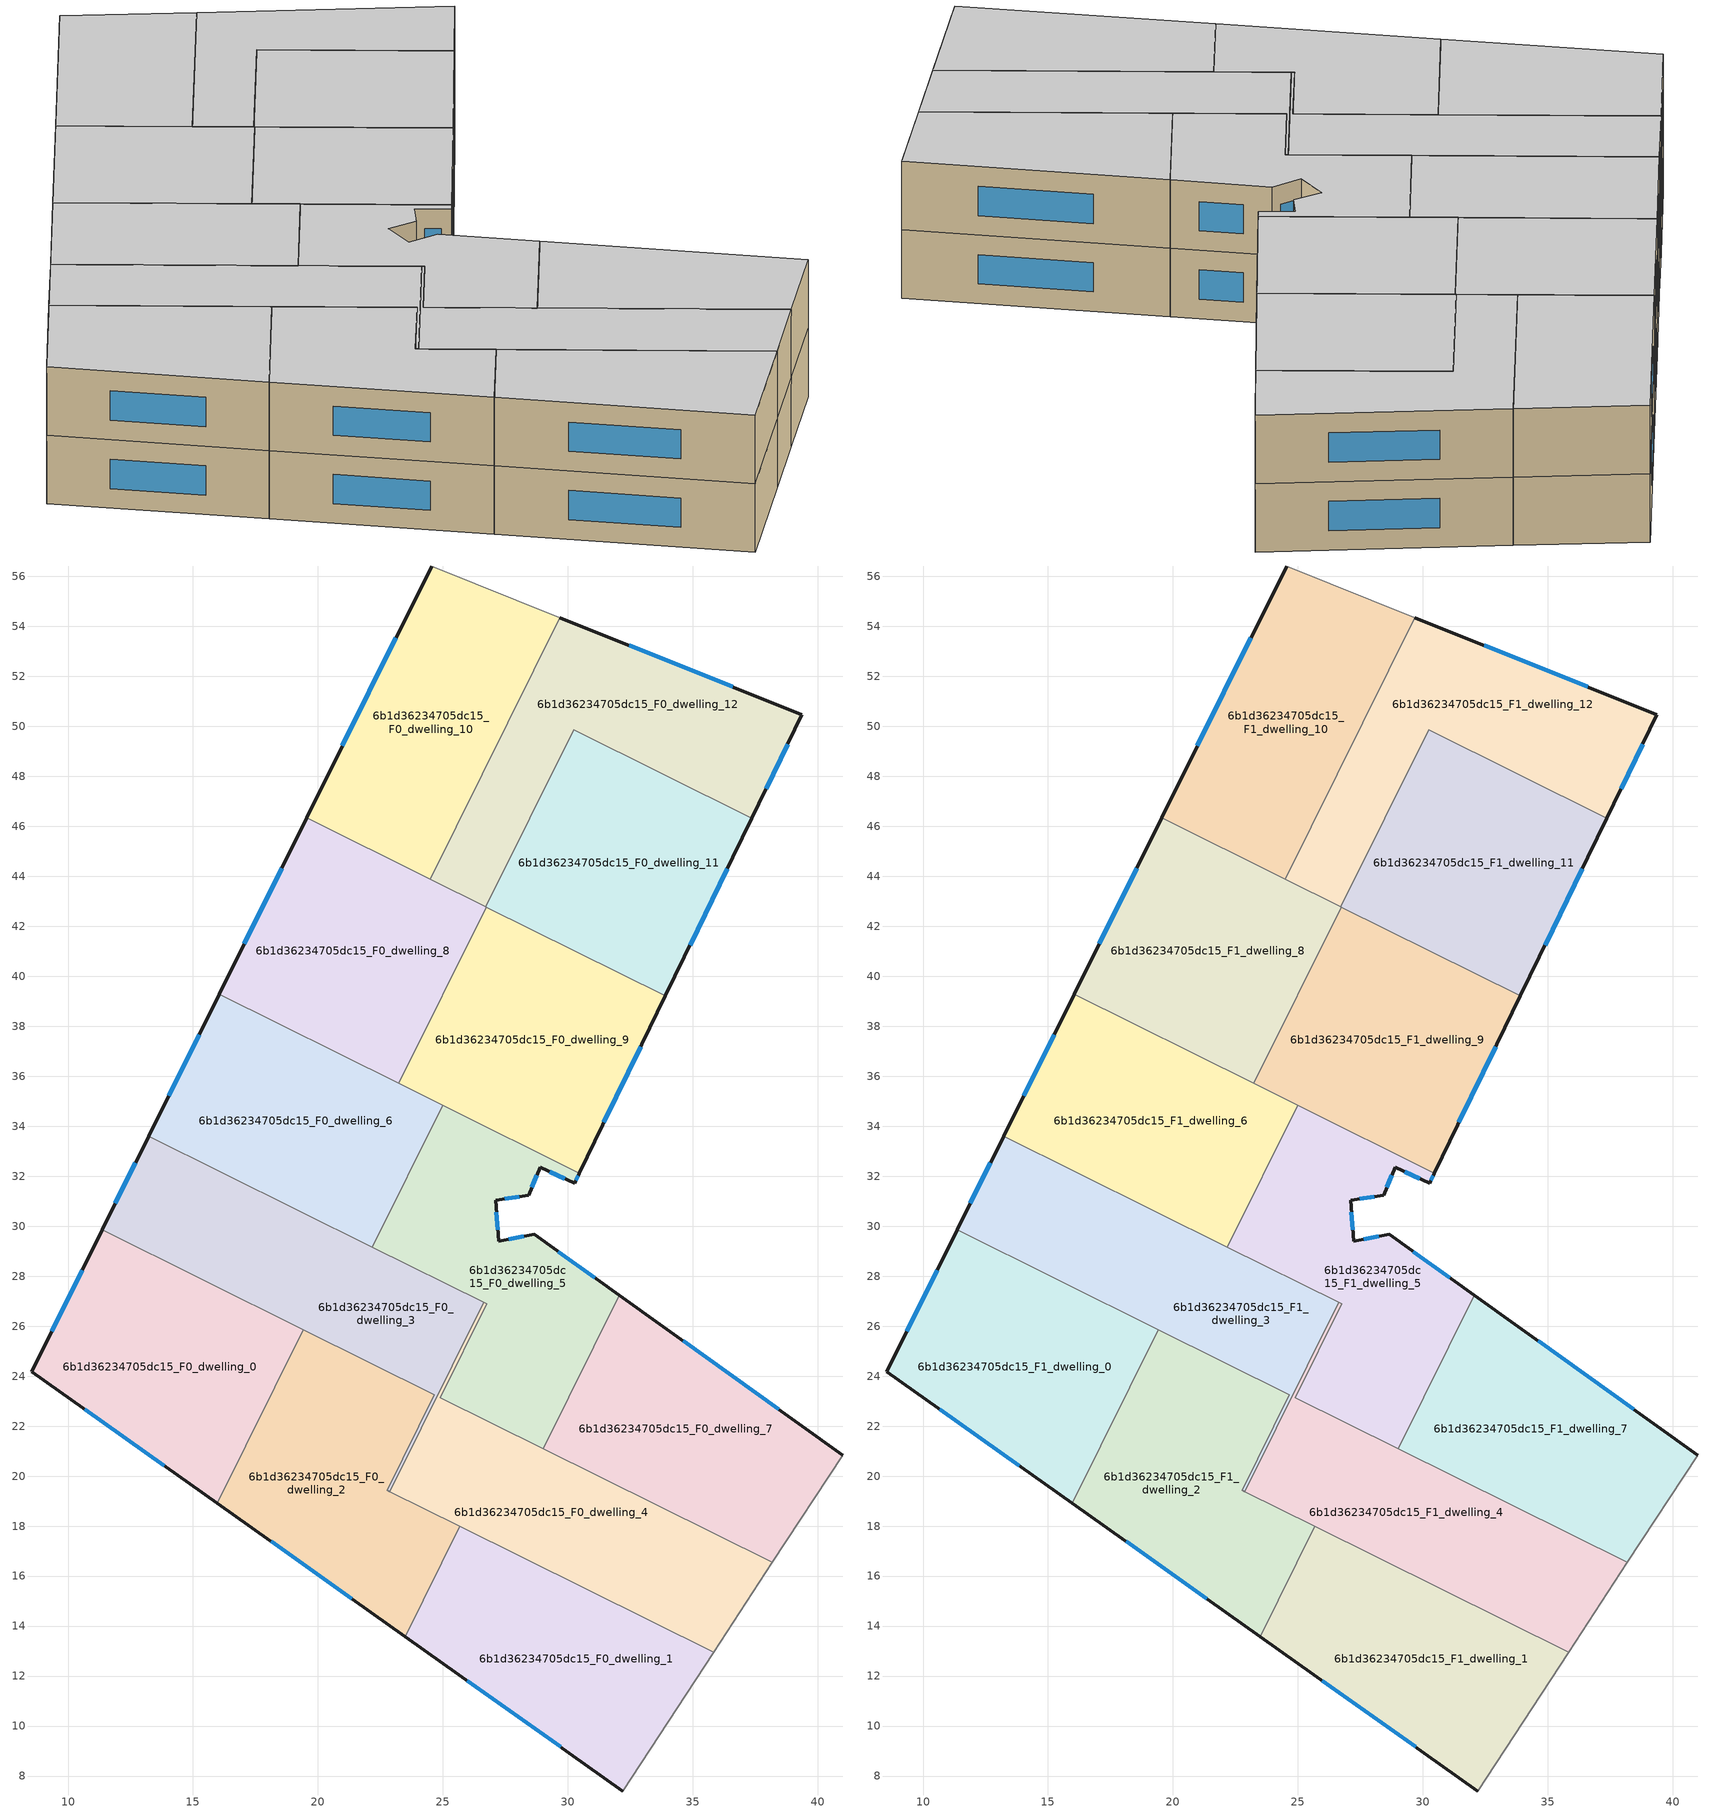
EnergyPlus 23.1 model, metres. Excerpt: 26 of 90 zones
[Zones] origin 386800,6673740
6b1d36234705dc15_F0_dwelling_0
 floor ground (EU_floor_Construction): 19.42,25.86 15.97,18.91 8.55,24.18 11.37,29.85 z0
 wall outside (EU_wall_Construction): 11.37,29.85 8.55,24.18 15.97,18.91 z0:3
 wall to 6b1d36234705dc15_F0_dwelling_2 (EU_wall_Construction): 15.97,18.91 19.42,25.86 z0:3
 wall to 6b1d36234705dc15_F0_dwelling_3 (EU_wall_Construction): 19.42,25.86 11.37,29.85 z0:3
 window (EU_Window_Construction): 10.67,22.68 13.85,20.42 / 10.56,28.23 9.36,25.8 z0.86:2.14
6b1d36234705dc15_F0_dwelling_1
 floor ground (EU_floor_Construction): 35.83,12.95 32.19,7.4 23.49,13.58 25.68,17.99 z0
 wall outside (EU_wall_Construction): 23.49,13.58 32.19,7.4 z0:3
 wall to 6b1d36234705dc15_F0_dwelling_2 (EU_wall_Construction): 25.68,17.99 23.49,13.58 z0:3
 wall adiabatic (EU_wall_Construction): 32.19,7.4 35.83,12.95 z0:3
 wall to 6b1d36234705dc15_F0_dwelling_4 (EU_wall_Construction): 35.83,12.95 25.68,17.99 z0:3
 window (EU_Window_Construction): 25.98,11.81 29.71,9.17 z0.86:2.14
6b1d36234705dc15_F0_dwelling_10
 floor ground (EU_floor_Construction): 29.68,54.36 24.49,43.89 19.55,46.34 24.55,56.42 z0
 wall outside (EU_wall_Construction): 24.55,56.42 19.55,46.34 z0:3
 wall adiabatic (EU_wall_Construction): 29.68,54.36 24.55,56.42 z0:3
 wall to 6b1d36234705dc15_F0_dwelling_12 (EU_wall_Construction): 24.49,43.89 29.68,54.36 z0:3
 wall to 6b1d36234705dc15_F0_dwelling_8 (EU_wall_Construction): 19.55,46.34 24.49,43.89 z0:3
 window (EU_Window_Construction): 23.12,53.54 20.98,49.22 z0.86:2.14
6b1d36234705dc15_F0_dwelling_11
 floor ground (EU_floor_Construction): 37.36,46.33 33.9,39.21 26.71,42.78 30.23,49.87 z0
 wall outside (EU_wall_Construction): 33.9,39.21 37.36,46.33 z0:3
 wall to 6b1d36234705dc15_F0_dwelling_12 (EU_wall_Construction): 37.36,46.33 30.23,49.87 26.71,42.78 z0:3
 wall to 6b1d36234705dc15_F0_dwelling_9 (EU_wall_Construction): 26.74,42.77 33.9,39.21 z0:3
 wall to 6b1d36234705dc15_F0_dwelling_8 (EU_wall_Construction): 26.71,42.78 26.74,42.77 z0:3
 window (EU_Window_Construction): 34.89,41.25 36.37,44.3 z0.86:2.14
6b1d36234705dc15_F0_dwelling_12
 floor ground (EU_floor_Construction): 39.37,50.47 37.36,46.33 30.23,49.87 26.71,42.78 24.49,43.89 29.68,54.36 z0
 wall outside (EU_wall_Construction): 37.36,46.33 39.37,50.47 29.68,54.36 z0:3
 wall to 6b1d36234705dc15_F0_dwelling_8 (EU_wall_Construction): 24.49,43.89 26.71,42.78 z0:3
 window (EU_Window_Construction): 36.6,51.58 32.45,53.24 / 37.93,47.51 38.79,49.28 z0.86:2.14
6b1d36234705dc15_F0_dwelling_2
 floor ground (EU_floor_Construction): 24.66,23.25 22.77,19.44 25.68,17.99 23.49,13.58 15.97,18.91 19.42,25.86 z0
 wall outside (EU_wall_Construction): 15.97,18.91 23.49,13.58 z0:3
 wall to 6b1d36234705dc15_F0_dwelling_3 (EU_wall_Construction): 22.88,19.38 22.77,19.44 24.66,23.25 19.42,25.86 z0:3
 wall to 6b1d36234705dc15_F0_dwelling_4 (EU_wall_Construction): 25.68,17.99 22.88,19.38 z0:3
 window (EU_Window_Construction): 18.12,17.39 21.35,15.1 z0.86:2.14
6b1d36234705dc15_F0_dwelling_3
 floor ground (EU_floor_Construction): 26.64,26.95 22.88,19.38 22.77,19.44 24.66,23.25 11.37,29.85 13.23,33.61 z0
 wall outside (EU_wall_Construction): 13.23,33.61 11.37,29.85 z0:3
 wall to 6b1d36234705dc15_F0_dwelling_4 (EU_wall_Construction): 22.88,19.38 26.64,26.95 z0:3
 wall to 6b1d36234705dc15_F0_dwelling_6 (EU_wall_Construction): 22.18,29.17 13.23,33.61 z0:3
 wall to 6b1d36234705dc15_F0_dwelling_5 (EU_wall_Construction): 26.64,26.95 22.18,29.17 z0:3
 window (EU_Window_Construction): 12.7,32.53 11.9,30.92 z0.86:2.14
6b1d36234705dc15_F0_dwelling_4
 floor ground (EU_floor_Construction): 38.18,16.55 35.83,12.95 22.88,19.38 26.64,26.95 26.75,26.9 24.89,23.14 z0
 wall to 6b1d36234705dc15_F0_dwelling_5 (EU_wall_Construction): 29.01,21.1 24.89,23.14 26.75,26.9 26.64,26.95 z0:3
 wall adiabatic (EU_wall_Construction): 35.83,12.95 38.18,16.55 z0:3
 wall to 6b1d36234705dc15_F0_dwelling_7 (EU_wall_Construction): 38.18,16.55 29.01,21.1 z0:3
6b1d36234705dc15_F0_dwelling_5
 floor ground (EU_floor_Construction): 30.46,32.13 30.27,31.72 28.89,32.37 28.43,31.24 27.1,31.03 27.23,29.4 28.65,29.67 32.05,27.23 29.01,21.1 24.89,23.14 26.75,26.9 22.18,29.17 24.99,34.84 z0
 wall outside (EU_wall_Construction): 32.05,27.23 28.65,29.67 27.23,29.4 27.1,31.03 28.43,31.24 28.89,32.37 30.27,31.72 30.46,32.13 z0:3
 wall to 6b1d36234705dc15_F0_dwelling_6 (EU_wall_Construction): 24.99,34.84 22.18,29.17 z0:3
 wall to 6b1d36234705dc15_F0_dwelling_7 (EU_wall_Construction): 29.01,21.1 32.05,27.23 z0:3
 wall to 6b1d36234705dc15_F0_dwelling_9 (EU_wall_Construction): 30.46,32.13 24.99,34.84 z0:3
 window (EU_Window_Construction): 30.32,31.84 30.41,32.01 / 29.28,32.18 29.87,31.91 / 28.56,31.56 28.76,32.05 / 27.48,31.09 28.05,31.18 / 27.19,29.87 27.14,30.57 / 28.24,29.59 27.63,29.48 / 31.08,27.93 29.62,28.97 z0.86:2.14
6b1d36234705dc15_F0_dwelling_6
 floor ground (EU_floor_Construction): 24.99,34.84 22.18,29.17 13.23,33.61 16.05,39.28 z0
 wall outside (EU_wall_Construction): 16.05,39.28 13.23,33.61 z0:3
 wall to 6b1d36234705dc15_F0_dwelling_8 (EU_wall_Construction): 23.24,35.71 16.05,39.28 z0:3
 wall to 6b1d36234705dc15_F0_dwelling_9 (EU_wall_Construction): 24.99,34.84 23.24,35.71 z0:3
 window (EU_Window_Construction): 15.24,37.66 14.03,35.23 z0.86:2.14
6b1d36234705dc15_F0_dwelling_7
 floor ground (EU_floor_Construction): 40.99,20.84 38.18,16.55 29.01,21.1 32.05,27.23 z0
 wall outside (EU_wall_Construction): 40.99,20.84 32.05,27.23 z0:3
 wall adiabatic (EU_wall_Construction): 38.18,16.55 40.99,20.84 z0:3
 window (EU_Window_Construction): 38.44,22.67 34.61,25.41 z0.86:2.14
6b1d36234705dc15_F0_dwelling_8
 floor ground (EU_floor_Construction): 26.74,42.77 23.24,35.71 16.05,39.28 19.55,46.34 z0
 wall outside (EU_wall_Construction): 19.55,46.34 16.05,39.28 z0:3
 wall to 6b1d36234705dc15_F0_dwelling_9 (EU_wall_Construction): 23.24,35.71 26.74,42.77 z0:3
 window (EU_Window_Construction): 18.55,44.32 17.05,41.3 z0.86:2.14
6b1d36234705dc15_F0_dwelling_9
 floor ground (EU_floor_Construction): 33.9,39.21 30.46,32.13 23.24,35.71 26.74,42.77 z0
 wall outside (EU_wall_Construction): 30.46,32.13 33.9,39.21 z0:3
 window (EU_Window_Construction): 31.45,34.15 32.92,37.19 z0.86:2.14
6b1d36234705dc15_F1_dwelling_0
 floor to 6b1d36234705dc15_F0_dwelling_0 (EU_floor_Construction): 19.42,25.86 15.97,18.91 8.55,24.18 11.37,29.85 z3
 wall outside (EU_wall_Construction): 11.37,29.85 8.55,24.18 15.97,18.91 z3:6
 wall to 6b1d36234705dc15_F1_dwelling_2 (EU_wall_Construction): 15.97,18.91 19.42,25.86 z3:6
 wall to 6b1d36234705dc15_F1_dwelling_3 (EU_wall_Construction): 19.42,25.86 11.37,29.85 z3:6
 window (EU_Window_Construction): 10.67,22.68 13.85,20.42 / 10.56,28.23 9.36,25.8 z3.86:5.14
 ceiling to 6b1d36234705dc15_F2_dwelling_0 (EU_floor_Construction): 15.97,18.91 19.42,25.86 11.37,29.85 8.55,24.18 z6
6b1d36234705dc15_F1_dwelling_1
 floor to 6b1d36234705dc15_F0_dwelling_1 (EU_floor_Construction): 35.83,12.95 32.19,7.4 23.49,13.58 25.68,17.99 z3
 wall outside (EU_wall_Construction): 23.49,13.58 32.19,7.4 z3:6
 wall to 6b1d36234705dc15_F1_dwelling_2 (EU_wall_Construction): 25.68,17.99 23.49,13.58 z3:6
 wall adiabatic (EU_wall_Construction): 32.19,7.4 35.83,12.95 z3:6
 wall to 6b1d36234705dc15_F1_dwelling_4 (EU_wall_Construction): 35.83,12.95 25.68,17.99 z3:6
 window (EU_Window_Construction): 25.98,11.81 29.71,9.17 z3.86:5.14
 ceiling to 6b1d36234705dc15_F2_dwelling_1 (EU_floor_Construction): 32.19,7.4 35.83,12.95 25.68,17.99 23.49,13.58 z6
6b1d36234705dc15_F1_dwelling_10
 floor to 6b1d36234705dc15_F0_dwelling_10 (EU_floor_Construction): 29.68,54.36 24.49,43.89 19.55,46.34 24.55,56.42 z3
 wall outside (EU_wall_Construction): 24.55,56.42 19.55,46.34 z3:6
 wall adiabatic (EU_wall_Construction): 29.68,54.36 24.55,56.42 z3:6
 wall to 6b1d36234705dc15_F1_dwelling_12 (EU_wall_Construction): 24.49,43.89 29.68,54.36 z3:6
 wall to 6b1d36234705dc15_F1_dwelling_8 (EU_wall_Construction): 19.55,46.34 24.49,43.89 z3:6
 window (EU_Window_Construction): 23.12,53.54 20.98,49.22 z3.86:5.14
 ceiling to 6b1d36234705dc15_F2_dwelling_10 (EU_floor_Construction): 24.49,43.89 29.68,54.36 24.55,56.42 19.55,46.34 z6
6b1d36234705dc15_F1_dwelling_11
 floor to 6b1d36234705dc15_F0_dwelling_11 (EU_floor_Construction): 37.36,46.33 33.9,39.21 26.71,42.78 30.23,49.87 z3
 wall outside (EU_wall_Construction): 33.9,39.21 37.36,46.33 z3:6
 wall to 6b1d36234705dc15_F1_dwelling_12 (EU_wall_Construction): 37.36,46.33 30.23,49.87 26.71,42.78 z3:6
 wall to 6b1d36234705dc15_F1_dwelling_9 (EU_wall_Construction): 26.74,42.77 33.9,39.21 z3:6
 wall to 6b1d36234705dc15_F1_dwelling_8 (EU_wall_Construction): 26.71,42.78 26.74,42.77 z3:6
 window (EU_Window_Construction): 34.89,41.25 36.37,44.3 z3.86:5.14
 ceiling to 6b1d36234705dc15_F2_dwelling_11 (EU_floor_Construction): 33.9,39.21 37.36,46.33 30.23,49.87 26.71,42.78 z6
6b1d36234705dc15_F1_dwelling_12
 floor to 6b1d36234705dc15_F0_dwelling_12 (EU_floor_Construction): 39.37,50.47 37.36,46.33 30.23,49.87 26.71,42.78 24.49,43.89 29.68,54.36 z3
 wall outside (EU_wall_Construction): 37.36,46.33 39.37,50.47 29.68,54.36 z3:6
 wall to 6b1d36234705dc15_F1_dwelling_8 (EU_wall_Construction): 24.49,43.89 26.71,42.78 z3:6
 window (EU_Window_Construction): 36.6,51.58 32.45,53.24 / 37.93,47.51 38.79,49.28 z3.86:5.14
 ceiling to 6b1d36234705dc15_F2_dwelling_12 (EU_floor_Construction): 37.36,46.33 39.37,50.47 29.68,54.36 24.49,43.89 26.71,42.78 30.23,49.87 z6
6b1d36234705dc15_F1_dwelling_2
 floor to 6b1d36234705dc15_F0_dwelling_2 (EU_floor_Construction): 24.66,23.25 22.77,19.44 25.68,17.99 23.49,13.58 15.97,18.91 19.42,25.86 z3
 wall outside (EU_wall_Construction): 15.97,18.91 23.49,13.58 z3:6
 wall to 6b1d36234705dc15_F1_dwelling_3 (EU_wall_Construction): 22.88,19.38 22.77,19.44 24.66,23.25 19.42,25.86 z3:6
 wall to 6b1d36234705dc15_F1_dwelling_4 (EU_wall_Construction): 25.68,17.99 22.88,19.38 z3:6
 window (EU_Window_Construction): 18.12,17.39 21.35,15.1 z3.86:5.14
 ceiling to 6b1d36234705dc15_F2_dwelling_2 (EU_floor_Construction): 23.49,13.58 25.68,17.99 22.77,19.44 24.66,23.25 19.42,25.86 15.97,18.91 z6
6b1d36234705dc15_F1_dwelling_3
 floor to 6b1d36234705dc15_F0_dwelling_3 (EU_floor_Construction): 26.64,26.95 22.88,19.38 22.77,19.44 24.66,23.25 11.37,29.85 13.23,33.61 z3
 wall outside (EU_wall_Construction): 13.23,33.61 11.37,29.85 z3:6
 wall to 6b1d36234705dc15_F1_dwelling_4 (EU_wall_Construction): 22.88,19.38 26.64,26.95 z3:6
 wall to 6b1d36234705dc15_F1_dwelling_6 (EU_wall_Construction): 22.18,29.17 13.23,33.61 z3:6
 wall to 6b1d36234705dc15_F1_dwelling_5 (EU_wall_Construction): 26.64,26.95 22.18,29.17 z3:6
 window (EU_Window_Construction): 12.7,32.53 11.9,30.92 z3.86:5.14
 ceiling to 6b1d36234705dc15_F2_dwelling_3 (EU_floor_Construction): 22.88,19.38 26.64,26.95 13.23,33.61 11.37,29.85 24.66,23.25 22.77,19.44 z6
6b1d36234705dc15_F1_dwelling_4
 floor to 6b1d36234705dc15_F0_dwelling_4 (EU_floor_Construction): 38.18,16.55 35.83,12.95 22.88,19.38 26.64,26.95 26.75,26.9 24.89,23.14 z3
 wall to 6b1d36234705dc15_F1_dwelling_5 (EU_wall_Construction): 29.01,21.1 24.89,23.14 26.75,26.9 26.64,26.95 z3:6
 wall adiabatic (EU_wall_Construction): 35.83,12.95 38.18,16.55 z3:6
 wall to 6b1d36234705dc15_F1_dwelling_7 (EU_wall_Construction): 38.18,16.55 29.01,21.1 z3:6
 ceiling to 6b1d36234705dc15_F2_dwelling_4 (EU_floor_Construction): 35.83,12.95 38.18,16.55 24.89,23.14 26.75,26.9 26.64,26.95 22.88,19.38 z6
6b1d36234705dc15_F1_dwelling_5
 floor to 6b1d36234705dc15_F0_dwelling_5 (EU_floor_Construction): 30.46,32.13 30.27,31.72 28.89,32.37 28.43,31.24 27.1,31.03 27.23,29.4 28.65,29.67 32.05,27.23 29.01,21.1 24.89,23.14 26.75,26.9 22.18,29.17 24.99,34.84 z3
 wall outside (EU_wall_Construction): 32.05,27.23 28.65,29.67 27.23,29.4 27.1,31.03 28.43,31.24 28.89,32.37 30.27,31.72 30.46,32.13 z3:6
 wall to 6b1d36234705dc15_F1_dwelling_6 (EU_wall_Construction): 24.99,34.84 22.18,29.17 z3:6
 wall to 6b1d36234705dc15_F1_dwelling_7 (EU_wall_Construction): 29.01,21.1 32.05,27.23 z3:6
 wall to 6b1d36234705dc15_F1_dwelling_9 (EU_wall_Construction): 30.46,32.13 24.99,34.84 z3:6
 window (EU_Window_Construction): 30.32,31.84 30.41,32.01 / 29.28,32.18 29.87,31.91 / 28.56,31.56 28.76,32.05 / 27.48,31.09 28.05,31.18 / 27.19,29.87 27.14,30.57 / 28.24,29.59 27.63,29.48 / 31.08,27.93 29.62,28.97 z3.86:5.14
 ceiling to 6b1d36234705dc15_F2_dwelling_5 (EU_floor_Construction): 29.01,21.1 32.05,27.23 28.65,29.67 27.23,29.4 27.1,31.03 28.43,31.24 28.89,32.37 30.27,31.72 30.46,32.13 24.99,34.84 22.18,29.17 26.75,26.9 24.89,23.14 z6
6b1d36234705dc15_F1_dwelling_6
 floor to 6b1d36234705dc15_F0_dwelling_6 (EU_floor_Construction): 24.99,34.84 22.18,29.17 13.23,33.61 16.05,39.28 z3
 wall outside (EU_wall_Construction): 16.05,39.28 13.23,33.61 z3:6
 wall to 6b1d36234705dc15_F1_dwelling_8 (EU_wall_Construction): 23.24,35.71 16.05,39.28 z3:6
 wall to 6b1d36234705dc15_F1_dwelling_9 (EU_wall_Construction): 24.99,34.84 23.24,35.71 z3:6
 window (EU_Window_Construction): 15.24,37.66 14.03,35.23 z3.86:5.14
 ceiling to 6b1d36234705dc15_F2_dwelling_6 (EU_floor_Construction): 22.18,29.17 24.99,34.84 16.05,39.28 13.23,33.61 z6
6b1d36234705dc15_F1_dwelling_7
 floor to 6b1d36234705dc15_F0_dwelling_7 (EU_floor_Construction): 40.99,20.84 38.18,16.55 29.01,21.1 32.05,27.23 z3
 wall outside (EU_wall_Construction): 40.99,20.84 32.05,27.23 z3:6
 wall adiabatic (EU_wall_Construction): 38.18,16.55 40.99,20.84 z3:6
 window (EU_Window_Construction): 38.44,22.67 34.61,25.41 z3.86:5.14
 ceiling to 6b1d36234705dc15_F2_dwelling_7 (EU_floor_Construction): 38.18,16.55 40.99,20.84 32.05,27.23 29.01,21.1 z6
6b1d36234705dc15_F1_dwelling_8
 floor to 6b1d36234705dc15_F0_dwelling_8 (EU_floor_Construction): 26.74,42.77 23.24,35.71 16.05,39.28 19.55,46.34 z3
 wall outside (EU_wall_Construction): 19.55,46.34 16.05,39.28 z3:6
 wall to 6b1d36234705dc15_F1_dwelling_9 (EU_wall_Construction): 23.24,35.71 26.74,42.77 z3:6
 window (EU_Window_Construction): 18.55,44.32 17.05,41.3 z3.86:5.14
 ceiling to 6b1d36234705dc15_F2_dwelling_8 (EU_floor_Construction): 23.24,35.71 26.74,42.77 19.55,46.34 16.05,39.28 z6
6b1d36234705dc15_F1_dwelling_9
 floor to 6b1d36234705dc15_F0_dwelling_9 (EU_floor_Construction): 33.9,39.21 30.46,32.13 23.24,35.71 26.74,42.77 z3
 wall outside (EU_wall_Construction): 30.46,32.13 33.9,39.21 z3:6
 window (EU_Window_Construction): 31.45,34.15 32.92,37.19 z3.86:5.14
 ceiling to 6b1d36234705dc15_F2_dwelling_9 (EU_floor_Construction): 30.46,32.13 33.9,39.21 26.74,42.77 23.24,35.71 z6
[Building]
EU S2 Campaign: North Axis=0; Terrain=City; Solar Distribution=FullExterior
[Site:Location]
Helsinki-Vantaa.AP: Latitude=60.317; Longitude=24.963; Time Zone=2; Elevation=54.6
[SizingPeriod:WeatherFileDays]
AnnualSizingPeriod: Begin Month=1; Begin Day of Month=1; End Month=12; End Day of Month=31; Day of Week for Start Day=Monday; Use Weather File Daylight Saving Period=No; Use Weather File Rain and Snow Indicators=No
[MATERIAL]
EU_InternalMass_Material: Roughness=MediumRough; Thickness=0.1; Conductivity=1; Density=1800; Specific Heat=900; Thermal Absorptance=0.9; Solar Absorptance=0.7; Visible Absorptance=0.7
[MATERIAL:NOMASS] Roughness=MediumRough; Thermal Absorptance=0.9; Solar Absorptance=0.7; Visible Absorptance=0.7
Name | Thermal Resistance
EU_wall_NoMass | 1.10183
EU_floor_NoMass | 1.70606
[WINDOWMATERIAL:SIMPLEGLAZINGSYSTEM]
EU_Window_SimpleGlazing: UFactor=3.11035; Solar Heat Gain Coefficient=0.8; Visible Transmittance=0.8
[CONSTRUCTION]
EU_wall_Construction: EU_wall_NoMass
EU_floor_Construction: EU_floor_NoMass
EU_Window_Construction: EU_Window_SimpleGlazing
EU_InternalMass_Construction: EU_InternalMass_Material
[ZONE] Type=1; Multiplier=1; Ceiling Height=autocalculate; Floor Area=autocalculate; Part of Total Floor Area=Yes
Name | Volume
6b1d36234705dc15_F0_dwelling_0; 6b1d36234705dc15_F1_dwelling_0 | 189.802
6b1d36234705dc15_F0_dwelling_1; 6b1d36234705dc15_F1_dwelling_1 | 189.806
6b1d36234705dc15_F0_dwelling_10; 6b1d36234705dc15_F1_dwelling_10 | 189.77
6b1d36234705dc15_F0_dwelling_11; 6b1d36234705dc15_F1_dwelling_11 | 189.783
6b1d36234705dc15_F0_dwelling_12; 6b1d36234705dc15_F1_dwelling_12 | 189.801
6b1d36234705dc15_F0_dwelling_2; 6b1d36234705dc15_F1_dwelling_2 | 189.811
6b1d36234705dc15_F0_dwelling_3; 6b1d36234705dc15_F1_dwelling_3 | 189.788
6b1d36234705dc15_F0_dwelling_4; 6b1d36234705dc15_F1_dwelling_4 | 189.78
6b1d36234705dc15_F0_dwelling_5; 6b1d36234705dc15_F1_dwelling_5 | 189.773
6b1d36234705dc15_F0_dwelling_6; 6b1d36234705dc15_F1_dwelling_6 | 189.8
6b1d36234705dc15_F0_dwelling_7; 6b1d36234705dc15_F1_dwelling_7 | 189.776
6b1d36234705dc15_F0_dwelling_8; 6b1d36234705dc15_F1_dwelling_8 | 189.779
6b1d36234705dc15_F0_dwelling_9; 6b1d36234705dc15_F1_dwelling_9 | 189.803
[INTERNALMASS] Construction=EU_InternalMass_Construction
Name | Zone or ZoneList | Surface Area
6b1d36234705dc15_F0_dwelling_0_EU_InternalMass | 6b1d36234705dc15_F0_dwelling_0 | 63.2653
6b1d36234705dc15_F0_dwelling_1_EU_InternalMass | 6b1d36234705dc15_F0_dwelling_1 | 63.2685
6b1d36234705dc15_F0_dwelling_2_EU_InternalMass | 6b1d36234705dc15_F0_dwelling_2 | 63.2705
6b1d36234705dc15_F0_dwelling_3_EU_InternalMass | 6b1d36234705dc15_F0_dwelling_3 | 63.2631
6b1d36234705dc15_F0_dwelling_4_EU_InternalMass | 6b1d36234705dc15_F0_dwelling_4 | 63.259
6b1d36234705dc15_F0_dwelling_5_EU_InternalMass | 6b1d36234705dc15_F0_dwelling_5 | 63.2579
6b1d36234705dc15_F0_dwelling_6_EU_InternalMass | 6b1d36234705dc15_F0_dwelling_6 | 63.2658
6b1d36234705dc15_F0_dwelling_7_EU_InternalMass | 6b1d36234705dc15_F0_dwelling_7 | 63.2551
6b1d36234705dc15_F0_dwelling_8_EU_InternalMass | 6b1d36234705dc15_F0_dwelling_8 | 63.2588
6b1d36234705dc15_F0_dwelling_9_EU_InternalMass | 6b1d36234705dc15_F0_dwelling_9 | 63.2691
6b1d36234705dc15_F0_dwelling_10_EU_InternalMass | 6b1d36234705dc15_F0_dwelling_10 | 63.2576
6b1d36234705dc15_F0_dwelling_11_EU_InternalMass | 6b1d36234705dc15_F0_dwelling_11 | 63.2615
6b1d36234705dc15_F0_dwelling_12_EU_InternalMass | 6b1d36234705dc15_F0_dwelling_12 | 63.2672
6b1d36234705dc15_F1_dwelling_0_EU_InternalMass | 6b1d36234705dc15_F1_dwelling_0 | 63.2653
6b1d36234705dc15_F1_dwelling_1_EU_InternalMass | 6b1d36234705dc15_F1_dwelling_1 | 63.2685
6b1d36234705dc15_F1_dwelling_2_EU_InternalMass | 6b1d36234705dc15_F1_dwelling_2 | 63.2705
6b1d36234705dc15_F1_dwelling_3_EU_InternalMass | 6b1d36234705dc15_F1_dwelling_3 | 63.2631
6b1d36234705dc15_F1_dwelling_4_EU_InternalMass | 6b1d36234705dc15_F1_dwelling_4 | 63.259
6b1d36234705dc15_F1_dwelling_5_EU_InternalMass | 6b1d36234705dc15_F1_dwelling_5 | 63.2579
6b1d36234705dc15_F1_dwelling_6_EU_InternalMass | 6b1d36234705dc15_F1_dwelling_6 | 63.2658
6b1d36234705dc15_F1_dwelling_7_EU_InternalMass | 6b1d36234705dc15_F1_dwelling_7 | 63.2551
6b1d36234705dc15_F1_dwelling_8_EU_InternalMass | 6b1d36234705dc15_F1_dwelling_8 | 63.2588
6b1d36234705dc15_F1_dwelling_9_EU_InternalMass | 6b1d36234705dc15_F1_dwelling_9 | 63.2691
6b1d36234705dc15_F1_dwelling_10_EU_InternalMass | 6b1d36234705dc15_F1_dwelling_10 | 63.2576
6b1d36234705dc15_F1_dwelling_11_EU_InternalMass | 6b1d36234705dc15_F1_dwelling_11 | 63.2615
6b1d36234705dc15_F1_dwelling_12_EU_InternalMass | 6b1d36234705dc15_F1_dwelling_12 | 63.2672
[OTHEREQUIPMENT] Fuel Type=Electricity; Design Level Calculation Method=Watts/Area; Power per Zone Floor Area=1; Fraction Latent=0; Fraction Radiant=0; Fraction Lost=0; Carbon Dioxide Generation Rate=0; EndUse Subcategory=EU_Step8_InternalGains
Name | Zone or ZoneList or Space or SpaceList | Schedule
EU_Step8_InternalGain_6b1d36234705dc15_F0_dwelling_0_f000 | 6b1d36234705dc15_F0_dwelling_0 | EU_Step8_GainSchedule_6b1d36234705dc15_F0_dwelling_0_f000
EU_Step8_InternalGain_6b1d36234705dc15_F0_dwelling_1_f000 | 6b1d36234705dc15_F0_dwelling_1 | EU_Step8_GainSchedule_6b1d36234705dc15_F0_dwelling_1_f000
EU_Step8_InternalGain_6b1d36234705dc15_F0_dwelling_2_f000 | 6b1d36234705dc15_F0_dwelling_2 | EU_Step8_GainSchedule_6b1d36234705dc15_F0_dwelling_2_f000
EU_Step8_InternalGain_6b1d36234705dc15_F0_dwelling_3_f000 | 6b1d36234705dc15_F0_dwelling_3 | EU_Step8_GainSchedule_6b1d36234705dc15_F0_dwelling_3_f000
EU_Step8_InternalGain_6b1d36234705dc15_F0_dwelling_4_f000 | 6b1d36234705dc15_F0_dwelling_4 | EU_Step8_GainSchedule_6b1d36234705dc15_F0_dwelling_4_f000
EU_Step8_InternalGain_6b1d36234705dc15_F0_dwelling_5_f000 | 6b1d36234705dc15_F0_dwelling_5 | EU_Step8_GainSchedule_6b1d36234705dc15_F0_dwelling_5_f000
EU_Step8_InternalGain_6b1d36234705dc15_F0_dwelling_6_f000 | 6b1d36234705dc15_F0_dwelling_6 | EU_Step8_GainSchedule_6b1d36234705dc15_F0_dwelling_6_f000
EU_Step8_InternalGain_6b1d36234705dc15_F0_dwelling_7_f000 | 6b1d36234705dc15_F0_dwelling_7 | EU_Step8_GainSchedule_6b1d36234705dc15_F0_dwelling_7_f000
EU_Step8_InternalGain_6b1d36234705dc15_F0_dwelling_8_f000 | 6b1d36234705dc15_F0_dwelling_8 | EU_Step8_GainSchedule_6b1d36234705dc15_F0_dwelling_8_f000
EU_Step8_InternalGain_6b1d36234705dc15_F0_dwelling_9_f000 | 6b1d36234705dc15_F0_dwelling_9 | EU_Step8_GainSchedule_6b1d36234705dc15_F0_dwelling_9_f000
EU_Step8_InternalGain_6b1d36234705dc15_F0_dwelling_10_f000 | 6b1d36234705dc15_F0_dwelling_10 | EU_Step8_GainSchedule_6b1d36234705dc15_F0_dwelling_10_f000
EU_Step8_InternalGain_6b1d36234705dc15_F0_dwelling_11_f000 | 6b1d36234705dc15_F0_dwelling_11 | EU_Step8_GainSchedule_6b1d36234705dc15_F0_dwelling_11_f000
EU_Step8_InternalGain_6b1d36234705dc15_F0_dwelling_12_f000 | 6b1d36234705dc15_F0_dwelling_12 | EU_Step8_GainSchedule_6b1d36234705dc15_F0_dwelling_12_f000
EU_Step8_InternalGain_6b1d36234705dc15_F1_dwelling_0_f000 | 6b1d36234705dc15_F1_dwelling_0 | EU_Step8_GainSchedule_6b1d36234705dc15_F1_dwelling_0_f000
EU_Step8_InternalGain_6b1d36234705dc15_F1_dwelling_1_f000 | 6b1d36234705dc15_F1_dwelling_1 | EU_Step8_GainSchedule_6b1d36234705dc15_F1_dwelling_1_f000
EU_Step8_InternalGain_6b1d36234705dc15_F1_dwelling_2_f000 | 6b1d36234705dc15_F1_dwelling_2 | EU_Step8_GainSchedule_6b1d36234705dc15_F1_dwelling_2_f000
EU_Step8_InternalGain_6b1d36234705dc15_F1_dwelling_3_f000 | 6b1d36234705dc15_F1_dwelling_3 | EU_Step8_GainSchedule_6b1d36234705dc15_F1_dwelling_3_f000
EU_Step8_InternalGain_6b1d36234705dc15_F1_dwelling_4_f000 | 6b1d36234705dc15_F1_dwelling_4 | EU_Step8_GainSchedule_6b1d36234705dc15_F1_dwelling_4_f000
EU_Step8_InternalGain_6b1d36234705dc15_F1_dwelling_5_f000 | 6b1d36234705dc15_F1_dwelling_5 | EU_Step8_GainSchedule_6b1d36234705dc15_F1_dwelling_5_f000
EU_Step8_InternalGain_6b1d36234705dc15_F1_dwelling_6_f000 | 6b1d36234705dc15_F1_dwelling_6 | EU_Step8_GainSchedule_6b1d36234705dc15_F1_dwelling_6_f000
EU_Step8_InternalGain_6b1d36234705dc15_F1_dwelling_7_f000 | 6b1d36234705dc15_F1_dwelling_7 | EU_Step8_GainSchedule_6b1d36234705dc15_F1_dwelling_7_f000
EU_Step8_InternalGain_6b1d36234705dc15_F1_dwelling_8_f000 | 6b1d36234705dc15_F1_dwelling_8 | EU_Step8_GainSchedule_6b1d36234705dc15_F1_dwelling_8_f000
EU_Step8_InternalGain_6b1d36234705dc15_F1_dwelling_9_f000 | 6b1d36234705dc15_F1_dwelling_9 | EU_Step8_GainSchedule_6b1d36234705dc15_F1_dwelling_9_f000
EU_Step8_InternalGain_6b1d36234705dc15_F1_dwelling_10_f000 | 6b1d36234705dc15_F1_dwelling_10 | EU_Step8_GainSchedule_6b1d36234705dc15_F1_dwelling_10_f000
EU_Step8_InternalGain_6b1d36234705dc15_F1_dwelling_11_f000 | 6b1d36234705dc15_F1_dwelling_11 | EU_Step8_GainSchedule_6b1d36234705dc15_F1_dwelling_11_f000
EU_Step8_InternalGain_6b1d36234705dc15_F1_dwelling_12_f000 | 6b1d36234705dc15_F1_dwelling_12 | EU_Step8_GainSchedule_6b1d36234705dc15_F1_dwelling_12_f000
[ZONEVENTILATION:DESIGNFLOWRATE] Schedule=EU_AlwaysOn; Design Flow Rate Calculation Method=AirChanges/Hour; Air Changes per Hour=0.756316; Ventilation Type=Natural; Fan Pressure Rise=0; Fan Total Efficiency=1; Constant Term Coefficient=1; Temperature Term Coefficient=0; Velocity Term Coefficient=0; Velocity Squared Term Coefficient=0; Minimum Indoor Temperature=-100; Maximum Indoor Temperature=100; Delta Temperature=-100; Minimum Outdoor Temperature=-100; Maximum Outdoor Temperature=100; Maximum Wind Speed=40
Name | Zone or ZoneList or Space or SpaceList
EU_ConstantAir_6b1d36234705dc15_F0_dwelling_0 | 6b1d36234705dc15_F0_dwelling_0
EU_ConstantAir_6b1d36234705dc15_F0_dwelling_1 | 6b1d36234705dc15_F0_dwelling_1
EU_ConstantAir_6b1d36234705dc15_F0_dwelling_2 | 6b1d36234705dc15_F0_dwelling_2
EU_ConstantAir_6b1d36234705dc15_F0_dwelling_3 | 6b1d36234705dc15_F0_dwelling_3
EU_ConstantAir_6b1d36234705dc15_F0_dwelling_4 | 6b1d36234705dc15_F0_dwelling_4
EU_ConstantAir_6b1d36234705dc15_F0_dwelling_5 | 6b1d36234705dc15_F0_dwelling_5
EU_ConstantAir_6b1d36234705dc15_F0_dwelling_6 | 6b1d36234705dc15_F0_dwelling_6
EU_ConstantAir_6b1d36234705dc15_F0_dwelling_7 | 6b1d36234705dc15_F0_dwelling_7
EU_ConstantAir_6b1d36234705dc15_F0_dwelling_8 | 6b1d36234705dc15_F0_dwelling_8
EU_ConstantAir_6b1d36234705dc15_F0_dwelling_9 | 6b1d36234705dc15_F0_dwelling_9
EU_ConstantAir_6b1d36234705dc15_F0_dwelling_10 | 6b1d36234705dc15_F0_dwelling_10
EU_ConstantAir_6b1d36234705dc15_F0_dwelling_11 | 6b1d36234705dc15_F0_dwelling_11
EU_ConstantAir_6b1d36234705dc15_F0_dwelling_12 | 6b1d36234705dc15_F0_dwelling_12
EU_ConstantAir_6b1d36234705dc15_F1_dwelling_0 | 6b1d36234705dc15_F1_dwelling_0
EU_ConstantAir_6b1d36234705dc15_F1_dwelling_1 | 6b1d36234705dc15_F1_dwelling_1
EU_ConstantAir_6b1d36234705dc15_F1_dwelling_2 | 6b1d36234705dc15_F1_dwelling_2
EU_ConstantAir_6b1d36234705dc15_F1_dwelling_3 | 6b1d36234705dc15_F1_dwelling_3
EU_ConstantAir_6b1d36234705dc15_F1_dwelling_4 | 6b1d36234705dc15_F1_dwelling_4
EU_ConstantAir_6b1d36234705dc15_F1_dwelling_5 | 6b1d36234705dc15_F1_dwelling_5
EU_ConstantAir_6b1d36234705dc15_F1_dwelling_6 | 6b1d36234705dc15_F1_dwelling_6
EU_ConstantAir_6b1d36234705dc15_F1_dwelling_7 | 6b1d36234705dc15_F1_dwelling_7
EU_ConstantAir_6b1d36234705dc15_F1_dwelling_8 | 6b1d36234705dc15_F1_dwelling_8
EU_ConstantAir_6b1d36234705dc15_F1_dwelling_9 | 6b1d36234705dc15_F1_dwelling_9
EU_ConstantAir_6b1d36234705dc15_F1_dwelling_10 | 6b1d36234705dc15_F1_dwelling_10
EU_ConstantAir_6b1d36234705dc15_F1_dwelling_11 | 6b1d36234705dc15_F1_dwelling_11
EU_ConstantAir_6b1d36234705dc15_F1_dwelling_12 | 6b1d36234705dc15_F1_dwelling_12
[HVACTEMPLATE:THERMOSTAT] Constant Heating Setpoint=20; Constant Cooling Setpoint=50
EU_HeatOnly_6b1d36234705dc15_F0_dwelling_0; EU_HeatOnly_6b1d36234705dc15_F0_dwelling_1; EU_HeatOnly_6b1d36234705dc15_F0_dwelling_2; EU_HeatOnly_6b1d36234705dc15_F0_dwelling_3; EU_HeatOnly_6b1d36234705dc15_F0_dwelling_4; EU_HeatOnly_6b1d36234705dc15_F0_dwelling_5; EU_HeatOnly_6b1d36234705dc15_F0_dwelling_6; EU_HeatOnly_6b1d36234705dc15_F0_dwelling_7; EU_HeatOnly_6b1d36234705dc15_F0_dwelling_8; EU_HeatOnly_6b1d36234705dc15_F0_dwelling_9; EU_HeatOnly_6b1d36234705dc15_F0_dwelling_10; EU_HeatOnly_6b1d36234705dc15_F0_dwelling_11; EU_HeatOnly_6b1d36234705dc15_F0_dwelling_12; EU_HeatOnly_6b1d36234705dc15_F1_dwelling_0; EU_HeatOnly_6b1d36234705dc15_F1_dwelling_1; EU_HeatOnly_6b1d36234705dc15_F1_dwelling_2; EU_HeatOnly_6b1d36234705dc15_F1_dwelling_3; EU_HeatOnly_6b1d36234705dc15_F1_dwelling_4; EU_HeatOnly_6b1d36234705dc15_F1_dwelling_5; EU_HeatOnly_6b1d36234705dc15_F1_dwelling_6; EU_HeatOnly_6b1d36234705dc15_F1_dwelling_7; EU_HeatOnly_6b1d36234705dc15_F1_dwelling_8; EU_HeatOnly_6b1d36234705dc15_F1_dwelling_9; EU_HeatOnly_6b1d36234705dc15_F1_dwelling_10; EU_HeatOnly_6b1d36234705dc15_F1_dwelling_11; EU_HeatOnly_6b1d36234705dc15_F1_dwelling_12; EU_HeatOnly_6b1d36234705dc15_F2_dwelling_0; EU_HeatOnly_6b1d36234705dc15_F2_dwelling_1; EU_HeatOnly_6b1d36234705dc15_F2_dwelling_2; EU_HeatOnly_6b1d36234705dc15_F2_dwelling_3; EU_HeatOnly_6b1d36234705dc15_F2_dwelling_4; EU_HeatOnly_6b1d36234705dc15_F2_dwelling_5; EU_HeatOnly_6b1d36234705dc15_F2_dwelling_6; EU_HeatOnly_6b1d36234705dc15_F2_dwelling_7; EU_HeatOnly_6b1d36234705dc15_F2_dwelling_8; EU_HeatOnly_6b1d36234705dc15_F2_dwelling_9; EU_HeatOnly_6b1d36234705dc15_F2_dwelling_10; EU_HeatOnly_6b1d36234705dc15_F2_dwelling_11; EU_HeatOnly_6b1d36234705dc15_F2_dwelling_12; EU_HeatOnly_6b1d36234705dc15_F3_dwelling_0; EU_HeatOnly_6b1d36234705dc15_F3_dwelling_1; EU_HeatOnly_6b1d36234705dc15_F3_dwelling_2; EU_HeatOnly_6b1d36234705dc15_F3_dwelling_3; EU_HeatOnly_6b1d36234705dc15_F3_dwelling_4; EU_HeatOnly_6b1d36234705dc15_F3_dwelling_5; EU_HeatOnly_6b1d36234705dc15_F3_dwelling_6; EU_HeatOnly_6b1d36234705dc15_F3_dwelling_7; EU_HeatOnly_6b1d36234705dc15_F3_dwelling_8; EU_HeatOnly_6b1d36234705dc15_F3_dwelling_9; EU_HeatOnly_6b1d36234705dc15_F3_dwelling_10; EU_HeatOnly_6b1d36234705dc15_F3_dwelling_11; EU_HeatOnly_6b1d36234705dc15_F3_dwelling_12; EU_HeatOnly_6b1d36234705dc15_F4_dwelling_0; EU_HeatOnly_6b1d36234705dc15_F4_dwelling_1; EU_HeatOnly_6b1d36234705dc15_F4_dwelling_2; EU_HeatOnly_6b1d36234705dc15_F4_dwelling_3; EU_HeatOnly_6b1d36234705dc15_F4_dwelling_4; EU_HeatOnly_6b1d36234705dc15_F4_dwelling_5; EU_HeatOnly_6b1d36234705dc15_F4_dwelling_6; EU_HeatOnly_6b1d36234705dc15_F4_dwelling_7; EU_HeatOnly_6b1d36234705dc15_F4_dwelling_8; EU_HeatOnly_6b1d36234705dc15_F4_dwelling_9; EU_HeatOnly_6b1d36234705dc15_F4_dwelling_10; EU_HeatOnly_6b1d36234705dc15_F4_dwelling_11; EU_HeatOnly_6b1d36234705dc15_F4_dwelling_12; EU_HeatOnly_6b1d36234705dc15_F5_dwelling_0; EU_HeatOnly_6b1d36234705dc15_F5_dwelling_1; EU_HeatOnly_6b1d36234705dc15_F5_dwelling_2; EU_HeatOnly_6b1d36234705dc15_F5_dwelling_3; EU_HeatOnly_6b1d36234705dc15_F5_dwelling_4; EU_HeatOnly_6b1d36234705dc15_F5_dwelling_5; EU_HeatOnly_6b1d36234705dc15_F5_dwelling_6; EU_HeatOnly_6b1d36234705dc15_F5_dwelling_7; EU_HeatOnly_6b1d36234705dc15_F5_dwelling_8; EU_HeatOnly_6b1d36234705dc15_F5_dwelling_9; EU_HeatOnly_6b1d36234705dc15_F5_dwelling_10; EU_HeatOnly_6b1d36234705dc15_F5_dwelling_11; EU_HeatOnly_6b1d36234705dc15_F5_dwelling_12; EU_HeatOnly_6b1d36234705dc15_F6_dwelling_0; EU_HeatOnly_6b1d36234705dc15_F6_dwelling_1; EU_HeatOnly_6b1d36234705dc15_F6_dwelling_2; EU_HeatOnly_6b1d36234705dc15_F6_dwelling_3; EU_HeatOnly_6b1d36234705dc15_F6_dwelling_4; EU_HeatOnly_6b1d36234705dc15_F6_dwelling_5; EU_HeatOnly_6b1d36234705dc15_F6_dwelling_6; EU_HeatOnly_6b1d36234705dc15_F6_dwelling_7; EU_HeatOnly_6b1d36234705dc15_F6_dwelling_8; EU_HeatOnly_6b1d36234705dc15_F6_dwelling_9; EU_HeatOnly_6b1d36234705dc15_F6_dwelling_10; EU_HeatOnly_6b1d36234705dc15_F6_dwelling_11
[HVACTEMPLATE:ZONE:IDEALLOADSAIRSYSTEM] System Availability Schedule=EU_AlwaysOn; Maximum Heating Supply Air Temperature=50; Minimum Cooling Supply Air Temperature=13; Maximum Heating Supply Air Humidity Ratio=0.0156; Minimum Cooling Supply Air Humidity Ratio=0.0077; Heating Limit=NoLimit; Cooling Limit=NoLimit; Heating Availability Schedule=EU_AlwaysOn; Cooling Availability Schedule=EU_CoolingOff; Dehumidification Control Type=ConstantSensibleHeatRatio; Cooling Sensible Heat Ratio=0.7; Dehumidification Setpoint=60; Humidification Control Type=None; Humidification Setpoint=30; Outdoor Air Method=None; Outdoor Air Flow Rate per Person=0.00944; Outdoor Air Flow Rate per Zone Floor Area=0; Outdoor Air Flow Rate per Zone=0; Demand Controlled Ventilation Type=None; Outdoor Air Economizer Type=NoEconomizer; Heat Recovery Type=None; Sensible Heat Recovery Effectiveness=0.7; Latent Heat Recovery Effectiveness=0.65
Name | Template Thermostat
6b1d36234705dc15_F0_dwelling_0 | EU_HeatOnly_6b1d36234705dc15_F0_dwelling_0
6b1d36234705dc15_F0_dwelling_1 | EU_HeatOnly_6b1d36234705dc15_F0_dwelling_1
6b1d36234705dc15_F0_dwelling_2 | EU_HeatOnly_6b1d36234705dc15_F0_dwelling_2
6b1d36234705dc15_F0_dwelling_3 | EU_HeatOnly_6b1d36234705dc15_F0_dwelling_3
6b1d36234705dc15_F0_dwelling_4 | EU_HeatOnly_6b1d36234705dc15_F0_dwelling_4
6b1d36234705dc15_F0_dwelling_5 | EU_HeatOnly_6b1d36234705dc15_F0_dwelling_5
6b1d36234705dc15_F0_dwelling_6 | EU_HeatOnly_6b1d36234705dc15_F0_dwelling_6
6b1d36234705dc15_F0_dwelling_7 | EU_HeatOnly_6b1d36234705dc15_F0_dwelling_7
6b1d36234705dc15_F0_dwelling_8 | EU_HeatOnly_6b1d36234705dc15_F0_dwelling_8
6b1d36234705dc15_F0_dwelling_9 | EU_HeatOnly_6b1d36234705dc15_F0_dwelling_9
6b1d36234705dc15_F0_dwelling_10 | EU_HeatOnly_6b1d36234705dc15_F0_dwelling_10
6b1d36234705dc15_F0_dwelling_11 | EU_HeatOnly_6b1d36234705dc15_F0_dwelling_11
6b1d36234705dc15_F0_dwelling_12 | EU_HeatOnly_6b1d36234705dc15_F0_dwelling_12
6b1d36234705dc15_F1_dwelling_0 | EU_HeatOnly_6b1d36234705dc15_F1_dwelling_0
6b1d36234705dc15_F1_dwelling_1 | EU_HeatOnly_6b1d36234705dc15_F1_dwelling_1
6b1d36234705dc15_F1_dwelling_2 | EU_HeatOnly_6b1d36234705dc15_F1_dwelling_2
6b1d36234705dc15_F1_dwelling_3 | EU_HeatOnly_6b1d36234705dc15_F1_dwelling_3
6b1d36234705dc15_F1_dwelling_4 | EU_HeatOnly_6b1d36234705dc15_F1_dwelling_4
6b1d36234705dc15_F1_dwelling_5 | EU_HeatOnly_6b1d36234705dc15_F1_dwelling_5
6b1d36234705dc15_F1_dwelling_6 | EU_HeatOnly_6b1d36234705dc15_F1_dwelling_6
6b1d36234705dc15_F1_dwelling_7 | EU_HeatOnly_6b1d36234705dc15_F1_dwelling_7
6b1d36234705dc15_F1_dwelling_8 | EU_HeatOnly_6b1d36234705dc15_F1_dwelling_8
6b1d36234705dc15_F1_dwelling_9 | EU_HeatOnly_6b1d36234705dc15_F1_dwelling_9
6b1d36234705dc15_F1_dwelling_10 | EU_HeatOnly_6b1d36234705dc15_F1_dwelling_10
6b1d36234705dc15_F1_dwelling_11 | EU_HeatOnly_6b1d36234705dc15_F1_dwelling_11
6b1d36234705dc15_F1_dwelling_12 | EU_HeatOnly_6b1d36234705dc15_F1_dwelling_12
[SIZING:ZONE] Zone Cooling Design Supply Air Temperature Input Method=SupplyAirTemperature; Zone Cooling Design Supply Air Temperature=13; Zone Heating Design Supply Air Temperature Input Method=SupplyAirTemperature; Zone Heating Design Supply Air Temperature=50; Zone Cooling Design Supply Air Humidity Ratio=0.008; Zone Heating Design Supply Air Humidity Ratio=0.008; Cooling Design Air Flow Method=DesignDay; Cooling Design Air Flow Rate=0; Cooling Minimum Air Flow per Zone Floor Area=0.000762; Cooling Minimum Air Flow=0; Cooling Minimum Air Flow Fraction=0.2; Heating Design Air Flow Method=DesignDay; Heating Design Air Flow Rate=0; Heating Maximum Air Flow per Zone Floor Area=0.002032; Heating Maximum Air Flow=0.141576; Heating Maximum Air Flow Fraction=0.3; Account for Dedicated Outdoor Air System=No; Dedicated Outdoor Air System Control Strategy=NeutralSupplyAir; Dedicated Outdoor Air Low Setpoint Temperature for Design=autosize; Dedicated Outdoor Air High Setpoint Temperature for Design=autosize; Zone Load Sizing Method=Sensible Load Only No Latent Load; Zone Latent Cooling Design Supply Air Humidity Ratio Input Method=HumidityRatioDifference; Zone Cooling Design Supply Air Humidity Ratio Difference=0.005; Zone Latent Heating Design Supply Air Humidity Ratio Input Method=HumidityRatioDifference; Zone Humidification Design Supply Air Humidity Ratio Difference=0.005
6b1d36234705dc15_F0_dwelling_0; 6b1d36234705dc15_F0_dwelling_1; 6b1d36234705dc15_F0_dwelling_2; 6b1d36234705dc15_F0_dwelling_3; 6b1d36234705dc15_F0_dwelling_4; 6b1d36234705dc15_F0_dwelling_5; 6b1d36234705dc15_F0_dwelling_6; 6b1d36234705dc15_F0_dwelling_7; 6b1d36234705dc15_F0_dwelling_8; 6b1d36234705dc15_F0_dwelling_9; 6b1d36234705dc15_F0_dwelling_10; 6b1d36234705dc15_F0_dwelling_11; 6b1d36234705dc15_F0_dwelling_12; 6b1d36234705dc15_F1_dwelling_0; 6b1d36234705dc15_F1_dwelling_1; 6b1d36234705dc15_F1_dwelling_2; 6b1d36234705dc15_F1_dwelling_3; 6b1d36234705dc15_F1_dwelling_4; 6b1d36234705dc15_F1_dwelling_5; 6b1d36234705dc15_F1_dwelling_6; 6b1d36234705dc15_F1_dwelling_7; 6b1d36234705dc15_F1_dwelling_8; 6b1d36234705dc15_F1_dwelling_9; 6b1d36234705dc15_F1_dwelling_10; 6b1d36234705dc15_F1_dwelling_11; 6b1d36234705dc15_F1_dwelling_12
[SCHEDULE:CONSTANT]
Name | Hourly Value
EU_AlwaysOn | 1
EU_CoolingOff | 0
[SCHEDULE:FILE] Column Number=1; Rows to Skip at Top=0; Number of Hours of Data=8760; Column Separator=Comma; Interpolate to Timestep=No; Minutes per Item=60; Adjust Schedule for Daylight Savings=Yes
Name | File
EU_Step8_GainSchedule_6b1d36234705dc15_F0_dwelling_0_f000 | ../../schedules/6b1d36234705dc15/6b1d36234705dc15_F0_dwelling_0_f000_gain.csv
EU_Step8_GainSchedule_6b1d36234705dc15_F0_dwelling_1_f000 | ../../schedules/6b1d36234705dc15/6b1d36234705dc15_F0_dwelling_1_f000_gain.csv
EU_Step8_GainSchedule_6b1d36234705dc15_F0_dwelling_2_f000 | ../../schedules/6b1d36234705dc15/6b1d36234705dc15_F0_dwelling_2_f000_gain.csv
EU_Step8_GainSchedule_6b1d36234705dc15_F0_dwelling_3_f000 | ../../schedules/6b1d36234705dc15/6b1d36234705dc15_F0_dwelling_3_f000_gain.csv
EU_Step8_GainSchedule_6b1d36234705dc15_F0_dwelling_4_f000 | ../../schedules/6b1d36234705dc15/6b1d36234705dc15_F0_dwelling_4_f000_gain.csv
EU_Step8_GainSchedule_6b1d36234705dc15_F0_dwelling_5_f000 | ../../schedules/6b1d36234705dc15/6b1d36234705dc15_F0_dwelling_5_f000_gain.csv
EU_Step8_GainSchedule_6b1d36234705dc15_F0_dwelling_6_f000 | ../../schedules/6b1d36234705dc15/6b1d36234705dc15_F0_dwelling_6_f000_gain.csv
EU_Step8_GainSchedule_6b1d36234705dc15_F0_dwelling_7_f000 | ../../schedules/6b1d36234705dc15/6b1d36234705dc15_F0_dwelling_7_f000_gain.csv
EU_Step8_GainSchedule_6b1d36234705dc15_F0_dwelling_8_f000 | ../../schedules/6b1d36234705dc15/6b1d36234705dc15_F0_dwelling_8_f000_gain.csv
EU_Step8_GainSchedule_6b1d36234705dc15_F0_dwelling_9_f000 | ../../schedules/6b1d36234705dc15/6b1d36234705dc15_F0_dwelling_9_f000_gain.csv
EU_Step8_GainSchedule_6b1d36234705dc15_F0_dwelling_10_f000 | ../../schedules/6b1d36234705dc15/6b1d36234705dc15_F0_dwelling_10_f000_gain.csv
EU_Step8_GainSchedule_6b1d36234705dc15_F0_dwelling_11_f000 | ../../schedules/6b1d36234705dc15/6b1d36234705dc15_F0_dwelling_11_f000_gain.csv
EU_Step8_GainSchedule_6b1d36234705dc15_F0_dwelling_12_f000 | ../../schedules/6b1d36234705dc15/6b1d36234705dc15_F0_dwelling_12_f000_gain.csv
EU_Step8_GainSchedule_6b1d36234705dc15_F1_dwelling_0_f000 | ../../schedules/6b1d36234705dc15/6b1d36234705dc15_F1_dwelling_0_f000_gain.csv
EU_Step8_GainSchedule_6b1d36234705dc15_F1_dwelling_1_f000 | ../../schedules/6b1d36234705dc15/6b1d36234705dc15_F1_dwelling_1_f000_gain.csv
EU_Step8_GainSchedule_6b1d36234705dc15_F1_dwelling_2_f000 | ../../schedules/6b1d36234705dc15/6b1d36234705dc15_F1_dwelling_2_f000_gain.csv
EU_Step8_GainSchedule_6b1d36234705dc15_F1_dwelling_3_f000 | ../../schedules/6b1d36234705dc15/6b1d36234705dc15_F1_dwelling_3_f000_gain.csv
EU_Step8_GainSchedule_6b1d36234705dc15_F1_dwelling_4_f000 | ../../schedules/6b1d36234705dc15/6b1d36234705dc15_F1_dwelling_4_f000_gain.csv
EU_Step8_GainSchedule_6b1d36234705dc15_F1_dwelling_5_f000 | ../../schedules/6b1d36234705dc15/6b1d36234705dc15_F1_dwelling_5_f000_gain.csv
EU_Step8_GainSchedule_6b1d36234705dc15_F1_dwelling_6_f000 | ../../schedules/6b1d36234705dc15/6b1d36234705dc15_F1_dwelling_6_f000_gain.csv
EU_Step8_GainSchedule_6b1d36234705dc15_F1_dwelling_7_f000 | ../../schedules/6b1d36234705dc15/6b1d36234705dc15_F1_dwelling_7_f000_gain.csv
EU_Step8_GainSchedule_6b1d36234705dc15_F1_dwelling_8_f000 | ../../schedules/6b1d36234705dc15/6b1d36234705dc15_F1_dwelling_8_f000_gain.csv
EU_Step8_GainSchedule_6b1d36234705dc15_F1_dwelling_9_f000 | ../../schedules/6b1d36234705dc15/6b1d36234705dc15_F1_dwelling_9_f000_gain.csv
EU_Step8_GainSchedule_6b1d36234705dc15_F1_dwelling_10_f000 | ../../schedules/6b1d36234705dc15/6b1d36234705dc15_F1_dwelling_10_f000_gain.csv
EU_Step8_GainSchedule_6b1d36234705dc15_F1_dwelling_11_f000 | ../../schedules/6b1d36234705dc15/6b1d36234705dc15_F1_dwelling_11_f000_gain.csv
EU_Step8_GainSchedule_6b1d36234705dc15_F1_dwelling_12_f000 | ../../schedules/6b1d36234705dc15/6b1d36234705dc15_F1_dwelling_12_f000_gain.csv
